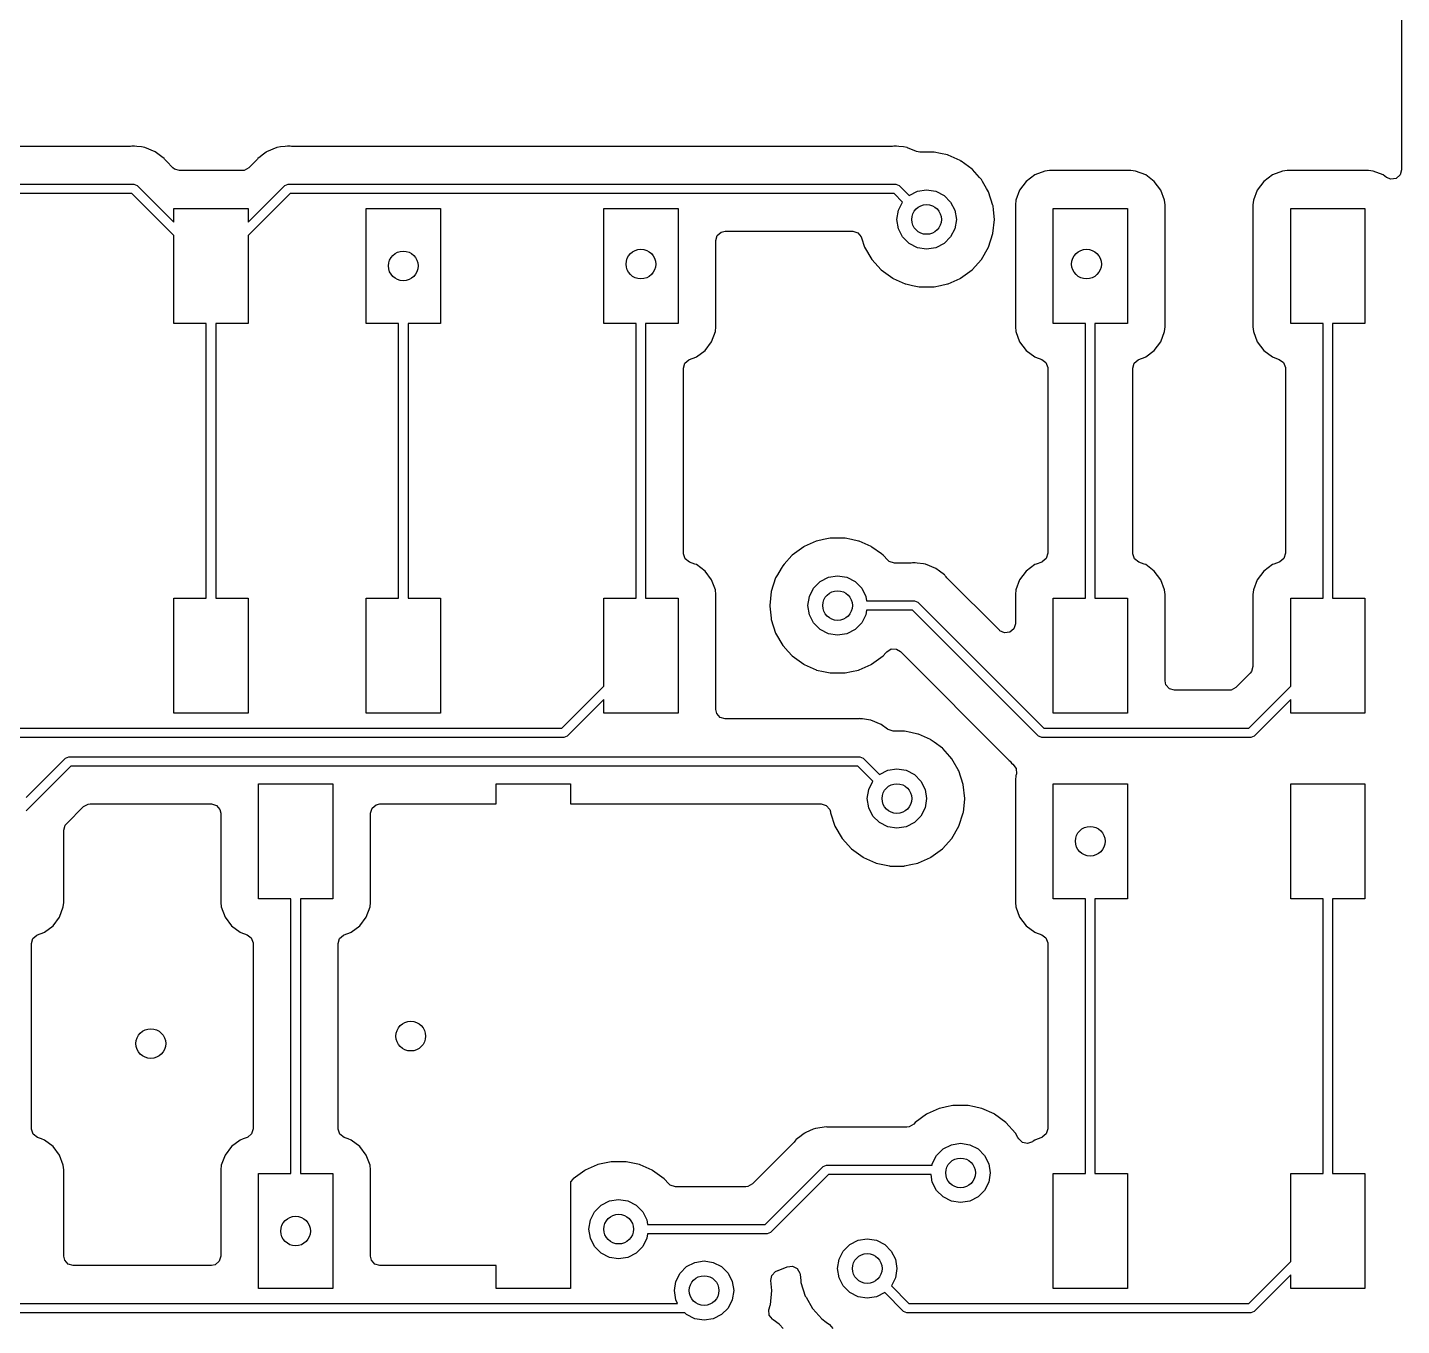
# Model space of a CAD drawing. Extents: x 1.41 to 5.4, y -5.53 to -2.36.
# Drawn here: x 4.659 to 5.387, y -4.677 to -3.989 of the extents above; entities that cross this region are included whole.
import ezdxf

# ---------------------------------------------------------------- set-up
doc = ezdxf.new("R2010")
doc.units = 0
doc.header["$MEASUREMENT"] = 0
doc.layers.add('BLACK', color=7, linetype='CONTINUOUS')

msp = doc.modelspace()

# ---------------------------------------------------------------- linework, layer by layer
at = {"layer": 'BLACK', "linetype": 'CONTINUOUS'}
for p, q in [((5.38748, -3.67806), (5.38748, -4.06423)), ((4.71363, -4.05177), (4.34385, -4.05177)), ((4.71428, -4.05173), (4.71363, -4.05177)), ((4.71511, -4.05162), (4.71428, -4.05173)), ((4.71543, -4.05158), (4.71511, -4.05162)), ((4.71511, -4.05162), (4.71511, -4.05162)), ((4.71575, -4.05162), (4.71543, -4.05158)), ((4.71576, -4.05162), (4.71575, -4.05162)), ((4.71691, -4.05177), (4.71576, -4.05162)), ((4.7194, -4.0521), (4.71691, -4.05177)), ((4.71691, -4.05177), (4.71691, -4.05177)), ((4.71691, -4.05177), (4.71691, -4.05177)), ((4.71691, -4.05177), (4.71691, -4.05177)), ((4.72131, -4.05235), (4.7194, -4.0521)), ((4.72679, -4.05462), (4.72131, -4.05235)), ((4.72131, -4.05235), (4.72131, -4.05235)), ((4.73031, -4.05732), (4.72679, -4.05462)), ((4.73149, -4.05823), (4.73031, -4.05732)), ((4.78229, -4.05732), (4.7811, -4.05823)), ((4.78342, -4.05645), (4.78229, -4.05732)), ((4.78555, -4.05482), (4.78342, -4.05645)), ((4.78581, -4.05462), (4.78555, -4.05482)), ((4.78555, -4.05482), (4.78555, -4.05482)), ((4.79129, -4.05235), (4.78581, -4.05462)), ((4.7932, -4.0521), (4.79129, -4.05235)), ((4.79129, -4.05235), (4.79129, -4.05235)), ((4.79569, -4.05177), (4.7932, -4.0521)), ((4.79684, -4.05162), (4.79569, -4.05177)), ((4.79569, -4.05177), (4.79569, -4.05177)), ((4.79569, -4.05177), (4.79569, -4.05177)), ((4.79569, -4.05177), (4.79569, -4.05177)), ((4.79717, -4.05158), (4.79684, -4.05162)), ((4.79684, -4.05162), (4.79684, -4.05162)), ((4.79749, -4.05162), (4.79717, -4.05158)), ((4.79832, -4.05173), (4.79749, -4.05162)), ((4.79749, -4.05162), (4.79749, -4.05162)), ((4.79897, -4.05177), (4.79832, -4.05173)), ((5.11765, -4.05177), (4.79897, -4.05177)), ((5.1183, -4.05173), (5.11765, -4.05177)), ((5.11913, -4.05162), (5.1183, -4.05173)), ((5.11945, -4.05158), (5.11913, -4.05162)), ((5.11913, -4.05162), (5.11913, -4.05162)), ((5.11977, -4.05162), (5.11945, -4.05158)), ((5.12093, -4.05177), (5.11977, -4.05162)), ((5.11977, -4.05162), (5.11977, -4.05162)), ((5.12342, -4.0521), (5.12093, -4.05177)), ((5.12093, -4.05177), (5.12093, -4.05177)), ((5.12093, -4.05177), (5.12093, -4.05177)), ((5.12093, -4.05177), (5.12093, -4.05177)), ((5.12533, -4.05235), (5.12342, -4.0521)), ((5.12564, -4.05248), (5.12533, -4.05235)), ((5.12533, -4.05235), (5.12533, -4.05235)), ((5.13029, -4.05441), (5.12564, -4.05248)), ((5.12564, -4.05248), (5.12564, -4.05248)), ((5.13219, -4.05478), (5.13029, -4.05441)), ((5.13947, -4.05478), (5.13219, -4.05478)), ((5.13973, -4.05484), (5.13947, -4.05478)), ((5.14315, -4.05557), (5.13973, -4.05484)), ((5.13973, -4.05484), (5.13973, -4.05484)), ((5.14683, -4.05635), (5.14315, -4.05557)), ((5.14706, -4.05645), (5.14683, -4.05635)), ((5.15346, -4.0593), (5.14706, -4.05645)), ((5.14706, -4.05645), (5.14706, -4.05645)), ((4.73169, -4.05849), (4.73149, -4.05823)), ((4.7322, -4.05915), (4.73169, -4.05849)), ((4.73169, -4.05849), (4.73169, -4.05849)), ((4.73263, -4.05964), (4.7322, -4.05915)), ((4.73616, -4.06317), (4.73263, -4.05964)), ((4.73699, -4.06384), (4.73616, -4.06317)), ((4.73967, -4.06463), (4.73699, -4.06384)), ((4.77293, -4.06463), (4.73967, -4.06463)), ((4.77398, -4.06451), (4.77293, -4.06463)), ((4.77644, -4.06317), (4.77398, -4.06451)), ((4.77997, -4.05964), (4.77644, -4.06317)), ((4.7804, -4.05915), (4.77997, -4.05964)), ((4.78091, -4.05849), (4.7804, -4.05915)), ((4.7811, -4.05823), (4.78091, -4.05849)), ((4.78091, -4.05849), (4.78091, -4.05849)), ((5.15369, -4.0594), (5.15346, -4.0593)), ((5.15346, -4.0593), (5.15346, -4.0593)), ((5.15391, -4.05956), (5.15369, -4.0594)), ((5.15402, -4.05964), (5.15391, -4.05956)), ((5.15391, -4.05956), (5.15391, -4.05956)), ((5.15978, -4.06382), (5.15402, -4.05964)), ((5.15995, -4.06402), (5.15978, -4.06382)), ((5.16375, -4.06824), (5.15995, -4.06402)), ((5.15995, -4.06402), (5.15995, -4.06402)), ((5.20086, -4.06463), (5.19841, -4.06489)), ((5.24402, -4.06463), (5.20086, -4.06463)), ((5.24647, -4.06489), (5.24402, -4.06463)), ((5.32685, -4.06463), (5.3244, -4.06489)), ((5.37001, -4.06463), (5.32685, -4.06463)), ((5.37245, -4.06489), (5.37001, -4.06463)), ((5.38748, -4.06423), (5.38669, -4.06691)), ((4.34205, -4.07179), (4.71543, -4.07179)), ((4.71543, -4.07179), (4.7172, -4.07252)), ((4.7954, -4.07252), (4.79717, -4.07179)), ((4.79717, -4.07179), (5.11945, -4.07179)), ((5.11945, -4.07179), (5.12122, -4.07252)), ((5.16481, -4.06941), (5.16375, -4.06824)), ((5.16535, -4.07034), (5.16481, -4.06941)), ((5.16752, -4.07411), (5.16535, -4.07034)), ((5.18845, -4.07034), (5.18502, -4.07493)), ((5.19304, -4.0669), (5.18845, -4.07034)), ((5.19841, -4.06489), (5.19304, -4.0669)), ((5.25184, -4.0669), (5.24647, -4.06489)), ((5.25643, -4.07034), (5.25184, -4.0669)), ((5.25987, -4.07493), (5.25643, -4.07034)), ((5.31444, -4.07034), (5.311, -4.07493)), ((5.31903, -4.0669), (5.31444, -4.07034)), ((5.3244, -4.06489), (5.31903, -4.0669)), ((5.37782, -4.0669), (5.37245, -4.06489)), ((5.37954, -4.0682), (5.37782, -4.0669)), ((5.38181, -4.06914), (5.37954, -4.0682)), ((5.38458, -4.06874), (5.38181, -4.06914)), ((5.38669, -4.06691), (5.38458, -4.06874)), ((4.7144, -4.07679), (4.34308, -4.07679)), ((4.73661, -4.09901), (4.7144, -4.07679)), ((4.7172, -4.07252), (4.73661, -4.09194)), ((4.77598, -4.09194), (4.7954, -4.07252)), ((4.7982, -4.07679), (4.77598, -4.09901)), ((4.7954, -4.07252), (4.7954, -4.07252)), ((5.11842, -4.07679), (4.7982, -4.07679)), ((5.12295, -4.08133), (5.11842, -4.07679)), ((5.12122, -4.07252), (5.12649, -4.07779)), ((5.12649, -4.07779), (5.13085, -4.07557)), ((5.13085, -4.07557), (5.13571, -4.0748)), ((5.13571, -4.0748), (5.14058, -4.07557)), ((5.14058, -4.07557), (5.14497, -4.07781)), ((5.14497, -4.07781), (5.14845, -4.08129)), ((5.16857, -4.07592), (5.16752, -4.07411)), ((5.17089, -4.08307), (5.16857, -4.07592)), ((5.18502, -4.07493), (5.183, -4.0803)), ((5.26188, -4.0803), (5.25987, -4.07493)), ((5.311, -4.07493), (5.30899, -4.0803)), ((4.73661, -4.09194), (4.73661, -4.08465)), ((4.73661, -4.08465), (4.77598, -4.08465)), ((4.77598, -4.08465), (4.77598, -4.09194)), ((4.83858, -4.14567), (4.83858, -4.08465)), ((4.83858, -4.08465), (4.87795, -4.08465)), ((4.87795, -4.08465), (4.87795, -4.14567)), ((4.96457, -4.14567), (4.96457, -4.08465)), ((4.96457, -4.08465), (5.00394, -4.08465)), ((5.00394, -4.08465), (5.00394, -4.14567)), ((5.11996, -4.09055), (5.12074, -4.08568)), ((5.12074, -4.08568), (5.12295, -4.08133)), ((5.14845, -4.08129), (5.15069, -4.08568)), ((5.15069, -4.08568), (5.15146, -4.09055)), ((5.17092, -4.08333), (5.17089, -4.08307)), ((5.17115, -4.08549), (5.17092, -4.08333)), ((5.17092, -4.08333), (5.17092, -4.08333)), ((5.17168, -4.09055), (5.17115, -4.08549)), ((5.183, -4.0803), (5.18274, -4.08275)), ((5.18274, -4.08275), (5.18274, -4.14756)), ((5.20276, -4.14567), (5.20276, -4.08465)), ((5.20276, -4.08465), (5.24213, -4.08465)), ((5.24213, -4.08465), (5.24213, -4.14567)), ((5.26215, -4.08275), (5.26188, -4.0803)), ((5.26215, -4.14756), (5.26215, -4.08275)), ((5.30899, -4.0803), (5.30872, -4.08275)), ((5.30872, -4.08275), (5.30872, -4.14756)), ((5.32874, -4.14567), (5.32874, -4.08465)), ((5.32874, -4.08465), (5.36811, -4.08465)), ((5.36811, -4.08465), (5.36811, -4.14567)), ((5.12074, -4.09542), (5.11996, -4.09055)), ((5.15146, -4.09055), (5.15069, -4.09542)), ((5.17089, -4.09803), (5.17168, -4.09055)), ((4.73661, -4.14567), (4.73661, -4.09901)), ((4.77598, -4.09901), (4.77598, -4.14567)), ((5.02396, -4.10177), (5.02474, -4.09909)), ((5.02474, -4.09909), (5.02686, -4.09726)), ((5.02686, -4.09726), (5.02892, -4.09681)), ((5.02892, -4.09681), (5.09653, -4.09681)), ((5.09653, -4.09681), (5.09922, -4.0976)), ((5.09922, -4.0976), (5.10105, -4.09971)), ((5.10105, -4.09971), (5.10125, -4.10024)), ((5.10125, -4.10024), (5.10286, -4.10518)), ((5.12297, -4.09981), (5.12074, -4.09542)), ((5.12646, -4.10329), (5.12297, -4.09981)), ((5.14845, -4.09981), (5.14497, -4.10329)), ((5.15069, -4.09542), (5.14845, -4.09981)), ((5.16857, -4.10518), (5.17089, -4.09803)), ((5.02396, -4.14756), (5.02396, -4.10177)), ((5.10286, -4.10518), (5.10662, -4.11169)), ((5.13085, -4.10553), (5.12646, -4.10329)), ((5.13571, -4.1063), (5.13085, -4.10553)), ((5.14058, -4.10553), (5.13571, -4.1063)), ((5.14497, -4.10329), (5.14058, -4.10553)), ((5.16481, -4.11169), (5.16857, -4.10518)), ((5.10662, -4.11169), (5.11165, -4.11728)), ((5.15978, -4.11728), (5.16481, -4.11169)), ((5.11165, -4.11728), (5.11773, -4.1217)), ((5.11773, -4.1217), (5.11797, -4.1218)), ((5.11797, -4.1218), (5.11797, -4.1218)), ((5.11797, -4.1218), (5.12436, -4.12465)), ((5.14706, -4.12465), (5.15346, -4.1218)), ((5.15346, -4.1218), (5.15369, -4.1217)), ((5.15346, -4.1218), (5.15346, -4.1218)), ((5.15369, -4.1217), (5.15978, -4.11728)), ((5.12436, -4.12465), (5.1246, -4.12476)), ((5.1246, -4.12476), (5.12828, -4.12554)), ((5.12828, -4.12554), (5.1317, -4.12626)), ((5.1317, -4.12626), (5.1317, -4.12626)), ((5.1317, -4.12626), (5.13195, -4.12632)), ((5.13195, -4.12632), (5.13947, -4.12632)), ((5.13947, -4.12632), (5.13973, -4.12626)), ((5.13973, -4.12626), (5.14315, -4.12554)), ((5.13973, -4.12626), (5.13973, -4.12626)), ((5.14315, -4.12554), (5.14683, -4.12476)), ((5.14683, -4.12476), (5.14706, -4.12465)), ((4.7538, -4.14567), (4.73661, -4.14567)), ((4.7538, -4.29134), (4.7538, -4.14567)), ((4.77598, -4.14567), (4.7588, -4.14567)), ((4.7588, -4.14567), (4.7588, -4.29134)), ((4.85577, -4.14567), (4.83858, -4.14567)), ((4.85577, -4.29134), (4.85577, -4.14567)), ((4.87795, -4.14567), (4.86077, -4.14567)), ((4.86077, -4.14567), (4.86077, -4.29134)), ((4.98175, -4.14567), (4.96457, -4.14567)), ((4.98175, -4.29134), (4.98175, -4.14567)), ((5.00394, -4.14567), (4.98675, -4.14567)), ((4.98675, -4.14567), (4.98675, -4.29134)), ((5.02168, -4.15538), (5.02369, -4.15001)), ((5.02369, -4.15001), (5.02396, -4.14756)), ((5.18274, -4.14756), (5.183, -4.15001)), ((5.183, -4.15001), (5.18502, -4.15538)), ((5.21994, -4.14567), (5.20276, -4.14567)), ((5.21994, -4.29134), (5.21994, -4.14567)), ((5.24213, -4.14567), (5.22494, -4.14567)), ((5.22494, -4.14567), (5.22494, -4.29134)), ((5.25987, -4.15538), (5.26188, -4.15001)), ((5.26188, -4.15001), (5.26215, -4.14756)), ((5.30872, -4.14756), (5.30899, -4.15001)), ((5.30899, -4.15001), (5.311, -4.15538)), ((5.34593, -4.14567), (5.32874, -4.14567)), ((5.34593, -4.29134), (5.34593, -4.14567)), ((5.36811, -4.14567), (5.35093, -4.14567)), ((5.35093, -4.14567), (5.35093, -4.29134)), ((5.01824, -4.15997), (5.02168, -4.15538)), ((5.18502, -4.15538), (5.18845, -4.15997)), ((5.25643, -4.15997), (5.25987, -4.15538)), ((5.311, -4.15538), (5.31444, -4.15997)), ((5.00677, -4.16943), (5.00756, -4.16674)), ((5.00756, -4.16674), (5.00967, -4.16491)), ((5.00967, -4.16491), (5.00999, -4.16478)), ((5.00999, -4.16478), (5.01332, -4.16353)), ((5.01332, -4.16353), (5.01365, -4.16341)), ((5.01365, -4.16341), (5.01824, -4.15997)), ((5.18845, -4.15997), (5.19304, -4.16341)), ((5.19304, -4.16341), (5.19337, -4.16353)), ((5.19337, -4.16353), (5.1967, -4.16478)), ((5.1967, -4.16478), (5.19894, -4.16646)), ((5.19894, -4.16646), (5.19991, -4.16908)), ((5.24496, -4.16943), (5.24575, -4.16674)), ((5.24575, -4.16674), (5.24786, -4.16491)), ((5.24786, -4.16491), (5.24818, -4.16478)), ((5.24818, -4.16478), (5.25151, -4.16353)), ((5.25151, -4.16353), (5.25184, -4.16341)), ((5.25184, -4.16341), (5.25643, -4.15997)), ((5.31444, -4.15997), (5.31903, -4.16341)), ((5.31903, -4.16341), (5.31936, -4.16353)), ((5.31936, -4.16353), (5.32269, -4.16478)), ((5.32269, -4.16478), (5.32492, -4.16646)), ((5.32492, -4.16646), (5.32589, -4.16908)), ((5.00677, -4.26758), (5.00677, -4.16943)), ((5.19991, -4.16908), (5.19992, -4.16943)), ((5.19992, -4.16943), (5.19992, -4.26758)), ((5.24496, -4.26758), (5.24496, -4.16943)), ((5.32589, -4.16908), (5.32591, -4.16943)), ((5.32591, -4.16943), (5.32591, -4.26758)), ((5.07717, -4.26118), (5.07078, -4.26402)), ((5.07741, -4.26107), (5.07717, -4.26118)), ((5.07717, -4.26118), (5.07717, -4.26118)), ((5.08109, -4.26029), (5.07741, -4.26107)), ((5.08451, -4.25956), (5.08109, -4.26029)), ((5.08477, -4.25951), (5.08451, -4.25956)), ((5.08451, -4.25956), (5.08451, -4.25956)), ((5.09228, -4.25951), (5.08477, -4.25951)), ((5.09254, -4.25956), (5.09228, -4.25951)), ((5.09596, -4.26029), (5.09254, -4.25956)), ((5.09254, -4.25956), (5.09254, -4.25956)), ((5.09964, -4.26107), (5.09596, -4.26029)), ((5.09988, -4.26118), (5.09964, -4.26107)), ((5.10627, -4.26402), (5.09988, -4.26118)), ((5.09988, -4.26118), (5.09988, -4.26118)), ((5.00678, -4.26793), (5.00677, -4.26758)), ((5.00776, -4.27055), (5.00678, -4.26793)), ((5.06429, -4.26874), (5.06019, -4.27329)), ((5.06446, -4.26855), (5.06429, -4.26874)), ((5.06429, -4.26874), (5.06429, -4.26874)), ((5.07054, -4.26413), (5.06446, -4.26855)), ((5.07078, -4.26402), (5.07054, -4.26413)), ((5.07078, -4.26402), (5.07078, -4.26402)), ((5.10651, -4.26413), (5.10627, -4.26402)), ((5.10627, -4.26402), (5.10627, -4.26402)), ((5.10672, -4.26428), (5.10651, -4.26413)), ((5.11173, -4.26793), (5.10672, -4.26428)), ((5.10672, -4.26428), (5.10672, -4.26428)), ((5.11259, -4.26855), (5.11173, -4.26793)), ((5.11276, -4.26874), (5.11259, -4.26855)), ((5.1149, -4.27111), (5.11276, -4.26874)), ((5.19992, -4.26758), (5.19913, -4.27026)), ((5.24497, -4.26793), (5.24496, -4.26758)), ((5.24595, -4.27055), (5.24497, -4.26793)), ((5.32591, -4.26758), (5.32512, -4.27026)), ((5.00999, -4.27223), (5.00776, -4.27055)), ((5.01284, -4.27329), (5.00999, -4.27223)), ((5.01365, -4.2736), (5.01284, -4.27329)), ((5.01824, -4.27704), (5.01365, -4.2736)), ((5.05858, -4.2756), (5.05661, -4.27902)), ((5.05943, -4.27414), (5.05858, -4.2756)), ((5.06019, -4.27329), (5.05943, -4.27414)), ((5.11591, -4.27197), (5.1149, -4.27111)), ((5.11859, -4.27276), (5.11591, -4.27197)), ((5.1275, -4.27276), (5.11859, -4.27276)), ((5.12815, -4.27271), (5.1275, -4.27276)), ((5.12898, -4.2726), (5.12815, -4.27271)), ((5.1293, -4.27256), (5.12898, -4.2726)), ((5.12898, -4.2726), (5.12898, -4.2726)), ((5.12962, -4.2726), (5.1293, -4.27256)), ((5.13078, -4.27276), (5.12962, -4.2726)), ((5.12962, -4.2726), (5.12962, -4.2726)), ((5.13397, -4.27318), (5.13078, -4.27276)), ((5.13078, -4.27276), (5.13078, -4.27276)), ((5.13078, -4.27276), (5.13078, -4.27276)), ((5.13078, -4.27276), (5.13078, -4.27276)), ((5.13518, -4.27334), (5.13397, -4.27318)), ((5.14066, -4.2756), (5.13518, -4.27334)), ((5.14252, -4.27704), (5.14066, -4.2756)), ((5.19304, -4.2736), (5.18845, -4.27704)), ((5.19386, -4.27329), (5.19304, -4.2736)), ((5.1967, -4.27223), (5.19386, -4.27329)), ((5.19702, -4.27209), (5.1967, -4.27223)), ((5.19913, -4.27026), (5.19702, -4.27209)), ((5.24818, -4.27223), (5.24595, -4.27055)), ((5.25103, -4.27329), (5.24818, -4.27223)), ((5.25184, -4.2736), (5.25103, -4.27329)), ((5.25643, -4.27704), (5.25184, -4.2736)), ((5.31903, -4.2736), (5.31444, -4.27704)), ((5.31984, -4.27329), (5.31903, -4.2736)), ((5.32269, -4.27223), (5.31984, -4.27329)), ((5.32301, -4.27209), (5.32269, -4.27223)), ((5.32512, -4.27026), (5.32301, -4.27209)), ((5.02168, -4.28163), (5.01824, -4.27704)), ((5.02369, -4.287), (5.02168, -4.28163)), ((5.05567, -4.28065), (5.05335, -4.2878)), ((5.05661, -4.27902), (5.05567, -4.28065)), ((5.07578, -4.28602), (5.07927, -4.28254)), ((5.07927, -4.28254), (5.08366, -4.2803)), ((5.08366, -4.2803), (5.08853, -4.27953)), ((5.08853, -4.27953), (5.09339, -4.2803)), ((5.09339, -4.2803), (5.09778, -4.28254)), ((5.09778, -4.28254), (5.10127, -4.28602)), ((5.1451, -4.27902), (5.14252, -4.27704)), ((5.14536, -4.27921), (5.1451, -4.27902)), ((5.1451, -4.27902), (5.1451, -4.27902)), ((5.14556, -4.27947), (5.14536, -4.27921)), ((5.14607, -4.28014), (5.14556, -4.27947)), ((5.14556, -4.27947), (5.14556, -4.27947)), ((5.1465, -4.28063), (5.14607, -4.28014)), ((5.17427, -4.3084), (5.1465, -4.28063)), ((5.18502, -4.28163), (5.183, -4.287)), ((5.18845, -4.27704), (5.18502, -4.28163)), ((5.25987, -4.28163), (5.25643, -4.27704)), ((5.26188, -4.287), (5.25987, -4.28163)), ((5.311, -4.28163), (5.30899, -4.287)), ((5.31444, -4.27704), (5.311, -4.28163)), ((5.02396, -4.28944), (5.02369, -4.287)), ((5.02396, -4.35047), (5.02396, -4.28944)), ((5.05335, -4.2878), (5.05256, -4.29528)), ((5.07278, -4.29528), (5.07355, -4.29041)), ((5.07355, -4.29041), (5.07578, -4.28602)), ((5.10127, -4.28602), (5.1035, -4.29041)), ((5.1035, -4.29041), (5.10388, -4.29278)), ((5.183, -4.287), (5.18274, -4.28944)), ((5.18274, -4.28944), (5.18274, -4.30489)), ((5.26215, -4.28944), (5.26188, -4.287)), ((5.26215, -4.33524), (5.26215, -4.28944)), ((5.30899, -4.287), (5.30872, -4.28944)), ((5.30872, -4.28944), (5.30872, -4.32765)), ((4.73661, -4.35236), (4.73661, -4.29134)), ((4.73661, -4.29134), (4.7538, -4.29134)), ((4.7588, -4.29134), (4.77598, -4.29134)), ((4.77598, -4.29134), (4.77598, -4.35236)), ((4.83858, -4.35236), (4.83858, -4.29134)), ((4.83858, -4.29134), (4.85577, -4.29134)), ((4.86077, -4.29134), (4.87795, -4.29134)), ((4.87795, -4.29134), (4.87795, -4.35236)), ((4.96457, -4.338), (4.96457, -4.29134)), ((4.96457, -4.29134), (4.98175, -4.29134)), ((4.98675, -4.29134), (5.00394, -4.29134)), ((5.00394, -4.29134), (5.00394, -4.35236)), ((5.05256, -4.29528), (5.05259, -4.29553)), ((5.05259, -4.29553), (5.05326, -4.30189)), ((5.07355, -4.30014), (5.07278, -4.29528)), ((5.10388, -4.29778), (5.1035, -4.30014)), ((5.10388, -4.29278), (5.1293, -4.29278)), ((5.12826, -4.29778), (5.10388, -4.29778)), ((5.19497, -4.36448), (5.12826, -4.29778)), ((5.1293, -4.29278), (5.13107, -4.29351)), ((5.13107, -4.29351), (5.19778, -4.36022)), ((5.20276, -4.35236), (5.20276, -4.29134)), ((5.20276, -4.29134), (5.21994, -4.29134)), ((5.22494, -4.29134), (5.24213, -4.29134)), ((5.24213, -4.29134), (5.24213, -4.35236)), ((5.32874, -4.338), (5.32874, -4.29134)), ((5.32874, -4.29134), (5.34593, -4.29134)), ((5.35093, -4.29134), (5.36811, -4.29134)), ((5.36811, -4.29134), (5.36811, -4.35236)), ((5.05326, -4.30189), (5.05335, -4.30275)), ((5.05335, -4.30275), (5.05567, -4.3099)), ((5.07578, -4.30453), (5.07355, -4.30014)), ((5.07927, -4.30802), (5.07578, -4.30453)), ((5.10127, -4.30453), (5.09778, -4.30802)), ((5.1035, -4.30014), (5.10127, -4.30453)), ((5.18274, -4.30489), (5.18195, -4.30757)), ((5.05567, -4.3099), (5.05943, -4.31642)), ((5.08366, -4.31025), (5.07927, -4.30802)), ((5.08853, -4.31102), (5.08366, -4.31025)), ((5.09339, -4.31025), (5.08853, -4.31102)), ((5.09778, -4.30802), (5.09339, -4.31025)), ((5.17453, -4.30864), (5.17427, -4.3084)), ((5.17707, -4.3098), (5.17453, -4.30864)), ((5.17984, -4.3094), (5.17707, -4.3098)), ((5.18195, -4.30757), (5.17984, -4.3094)), ((5.05943, -4.31642), (5.0596, -4.31661)), ((5.0596, -4.31661), (5.0596, -4.31661)), ((5.0596, -4.31661), (5.0623, -4.3196)), ((5.0623, -4.3196), (5.06446, -4.322)), ((5.11409, -4.32034), (5.11458, -4.31979)), ((5.11458, -4.31979), (5.11696, -4.31832)), ((5.11696, -4.31832), (5.11976, -4.31838)), ((5.11976, -4.31838), (5.12178, -4.3196)), ((5.12178, -4.3196), (5.17954, -4.37737)), ((5.06446, -4.322), (5.07054, -4.32642)), ((5.07054, -4.32642), (5.07078, -4.32653)), ((5.07078, -4.32653), (5.07078, -4.32653)), ((5.07078, -4.32653), (5.07717, -4.32937)), ((5.09988, -4.32937), (5.10627, -4.32653)), ((5.10627, -4.32653), (5.10651, -4.32642)), ((5.10627, -4.32653), (5.10627, -4.32653)), ((5.10651, -4.32642), (5.11259, -4.322)), ((5.11259, -4.322), (5.11409, -4.32034)), ((5.07717, -4.32937), (5.07741, -4.32948)), ((5.07741, -4.32948), (5.08109, -4.33026)), ((5.08109, -4.33026), (5.08451, -4.33099)), ((5.08451, -4.33099), (5.08451, -4.33099)), ((5.08451, -4.33099), (5.08477, -4.33104)), ((5.08477, -4.33104), (5.09228, -4.33104)), ((5.09228, -4.33104), (5.09254, -4.33099)), ((5.09254, -4.33099), (5.09596, -4.33026)), ((5.09254, -4.33099), (5.09254, -4.33099)), ((5.09596, -4.33026), (5.09964, -4.32948)), ((5.09964, -4.32948), (5.09988, -4.32937)), ((5.30727, -4.33116), (5.29968, -4.33874)), ((5.30793, -4.33033), (5.30727, -4.33116)), ((5.30872, -4.32765), (5.30793, -4.33033)), ((4.94235, -4.36022), (4.96457, -4.338)), ((5.26259, -4.3373), (5.26215, -4.33524)), ((5.26442, -4.33941), (5.26259, -4.3373)), ((5.26711, -4.3402), (5.26442, -4.33941)), ((5.29618, -4.3402), (5.26711, -4.3402)), ((5.29723, -4.34008), (5.29618, -4.3402)), ((5.29968, -4.33874), (5.29723, -4.34008)), ((5.30652, -4.36022), (5.32874, -4.338)), ((4.96457, -4.34507), (4.94515, -4.36448)), ((4.96457, -4.35236), (4.96457, -4.34507)), ((5.32874, -4.34507), (5.30933, -4.36448)), ((5.32874, -4.35236), (5.32874, -4.34507)), ((4.77598, -4.35236), (4.73661, -4.35236)), ((4.87795, -4.35236), (4.83858, -4.35236)), ((5.00394, -4.35236), (4.96457, -4.35236)), ((5.0244, -4.35253), (5.02396, -4.35047)), ((5.02624, -4.35465), (5.0244, -4.35253)), ((5.02892, -4.35543), (5.02624, -4.35465)), ((5.0985, -4.35543), (5.02892, -4.35543)), ((5.09915, -4.35539), (5.0985, -4.35543)), ((5.09998, -4.35528), (5.09915, -4.35539)), ((5.1003, -4.35524), (5.09998, -4.35528)), ((5.09998, -4.35528), (5.09998, -4.35528)), ((5.10062, -4.35528), (5.1003, -4.35524)), ((5.10177, -4.35543), (5.10062, -4.35528)), ((5.10062, -4.35528), (5.10062, -4.35528)), ((5.10178, -4.35543), (5.10177, -4.35543)), ((5.10177, -4.35543), (5.10177, -4.35543)), ((5.10177, -4.35543), (5.10177, -4.35543)), ((5.10497, -4.35585), (5.10178, -4.35543)), ((5.10618, -4.35601), (5.10497, -4.35585)), ((5.11166, -4.35828), (5.10618, -4.35601)), ((5.24213, -4.35236), (5.20276, -4.35236)), ((5.36811, -4.35236), (5.32874, -4.35236)), ((4.57064, -4.36022), (4.94235, -4.36022)), ((5.115, -4.36085), (5.11166, -4.35828)), ((5.11533, -4.36108), (5.115, -4.36085)), ((5.11802, -4.36187), (5.11533, -4.36108)), ((5.12374, -4.36187), (5.11802, -4.36187)), ((5.124, -4.36192), (5.12374, -4.36187)), ((5.12742, -4.36265), (5.124, -4.36192)), ((5.124, -4.36192), (5.124, -4.36192)), ((5.1311, -4.36343), (5.12742, -4.36265)), ((5.13133, -4.36354), (5.1311, -4.36343)), ((5.19778, -4.36022), (5.30652, -4.36022)), ((4.94339, -4.36522), (4.56961, -4.36522)), ((4.94515, -4.36448), (4.94339, -4.36522)), ((5.13773, -4.36639), (5.13133, -4.36354)), ((5.13133, -4.36354), (5.13133, -4.36354)), ((5.13797, -4.36649), (5.13773, -4.36639)), ((5.13773, -4.36639), (5.13773, -4.36639)), ((5.13818, -4.36664), (5.13797, -4.36649)), ((5.13969, -4.36774), (5.13818, -4.36664)), ((5.13818, -4.36664), (5.13818, -4.36664)), ((5.14405, -4.37091), (5.13969, -4.36774)), ((5.19549, -4.3647), (5.19497, -4.36448)), ((5.19674, -4.36522), (5.19549, -4.3647)), ((5.30756, -4.36522), (5.19674, -4.36522)), ((5.30933, -4.36448), (5.30756, -4.36522)), ((4.65827, -4.39705), (4.67914, -4.37618)), ((4.67914, -4.37618), (4.68091, -4.37545)), ((4.68091, -4.37545), (5.1003, -4.37545)), ((5.1003, -4.37545), (5.10207, -4.37618)), ((5.10207, -4.37618), (5.11076, -4.38488)), ((5.14422, -4.3711), (5.14405, -4.37091)), ((5.14806, -4.37537), (5.14422, -4.3711)), ((5.14422, -4.3711), (5.14422, -4.3711)), ((5.14908, -4.3765), (5.14806, -4.37537)), ((5.14986, -4.37786), (5.14908, -4.3765)), ((5.15248, -4.38239), (5.14986, -4.37786)), ((5.17954, -4.37737), (5.17997, -4.37785)), ((5.17997, -4.37785), (5.18068, -4.37878)), ((4.68194, -4.38045), (4.65827, -4.40413)), ((5.09926, -4.38045), (4.68194, -4.38045)), ((5.10723, -4.38842), (5.09926, -4.38045)), ((5.11076, -4.38488), (5.11512, -4.38266)), ((5.11512, -4.38266), (5.11998, -4.38189)), ((5.11998, -4.38189), (5.12485, -4.38266)), ((5.12485, -4.38266), (5.12924, -4.3849)), ((5.12924, -4.3849), (5.13272, -4.38838)), ((5.15284, -4.38301), (5.15248, -4.38239)), ((5.15516, -4.39016), (5.15284, -4.38301)), ((5.18068, -4.37878), (5.1815, -4.37941)), ((5.1815, -4.37941), (5.18315, -4.38167)), ((5.18313, -4.38509), (5.183, -4.38542)), ((5.18332, -4.38446), (5.18313, -4.38509)), ((5.18315, -4.38167), (5.18332, -4.38446)), ((4.7815, -4.45079), (4.7815, -4.38976)), ((4.7815, -4.38976), (4.82087, -4.38976)), ((4.82087, -4.38976), (4.82087, -4.45079)), ((4.90748, -4.40047), (4.90748, -4.38976)), ((4.90748, -4.38976), (4.94685, -4.38976)), ((4.94685, -4.38976), (4.94685, -4.40047)), ((5.10501, -4.39277), (5.10723, -4.38842)), ((5.13272, -4.38838), (5.13496, -4.39277)), ((5.15595, -4.39764), (5.15516, -4.39016)), ((5.18277, -4.38752), (5.18274, -4.38787)), ((5.18274, -4.38787), (5.18274, -4.45268)), ((5.18297, -4.38573), (5.18277, -4.38752)), ((5.183, -4.38542), (5.18297, -4.38573)), ((5.18297, -4.38573), (5.18297, -4.38573)), ((5.20276, -4.45079), (5.20276, -4.38976)), ((5.20276, -4.38976), (5.24213, -4.38976)), ((5.24213, -4.38976), (5.24213, -4.45079)), ((5.32874, -4.45079), (5.32874, -4.38976)), ((5.32874, -4.38976), (5.36811, -4.38976)), ((5.36811, -4.38976), (5.36811, -4.45079)), ((5.10424, -4.39764), (5.10501, -4.39277)), ((5.10501, -4.4025), (5.10424, -4.39764)), ((5.13496, -4.39277), (5.13573, -4.39764)), ((5.13573, -4.39764), (5.13496, -4.4025)), ((5.1552, -4.40477), (5.15592, -4.3979)), ((5.15592, -4.3979), (5.15595, -4.39764)), ((4.67974, -4.41097), (4.68878, -4.40193)), ((4.68878, -4.40193), (4.69123, -4.40059)), ((4.69123, -4.40059), (4.69229, -4.40047)), ((4.69229, -4.40047), (4.75652, -4.40047)), ((4.75652, -4.40047), (4.7592, -4.40126)), ((4.7592, -4.40126), (4.76103, -4.40337)), ((4.76103, -4.40337), (4.76148, -4.40543)), ((4.76148, -4.40543), (4.76148, -4.45268)), ((4.84089, -4.40543), (4.84167, -4.40275)), ((4.84089, -4.45268), (4.84089, -4.40543)), ((4.84167, -4.40275), (4.84379, -4.40092)), ((4.84379, -4.40092), (4.84585, -4.40047)), ((4.84585, -4.40047), (4.90748, -4.40047)), ((4.94685, -4.40047), (5.07985, -4.40047)), ((5.07985, -4.40047), (5.08253, -4.40126)), ((5.08253, -4.40126), (5.08436, -4.40337)), ((5.08436, -4.40337), (5.0847, -4.40461)), ((5.0847, -4.40461), (5.08472, -4.4046)), ((5.08472, -4.4046), (5.08478, -4.40486)), ((5.08478, -4.40486), (5.08481, -4.40512)), ((5.08481, -4.40512), (5.08713, -4.41227)), ((5.10724, -4.40689), (5.10501, -4.4025)), ((5.11073, -4.41038), (5.10724, -4.40689)), ((5.13272, -4.40689), (5.12924, -4.41038)), ((5.13496, -4.4025), (5.13272, -4.40689)), ((5.15284, -4.41227), (5.15516, -4.40512)), ((5.15516, -4.40512), (5.1552, -4.40477)), ((4.67829, -4.41447), (4.67907, -4.41179)), ((4.67829, -4.45268), (4.67829, -4.41447)), ((4.67907, -4.41179), (4.67974, -4.41097)), ((5.08713, -4.41227), (5.09089, -4.41878)), ((5.11512, -4.41262), (5.11073, -4.41038)), ((5.11998, -4.41339), (5.11512, -4.41262)), ((5.12485, -4.41262), (5.11998, -4.41339)), ((5.12924, -4.41038), (5.12485, -4.41262)), ((5.14908, -4.41878), (5.15284, -4.41227)), ((5.09089, -4.41878), (5.09106, -4.41897)), ((5.09106, -4.41897), (5.09106, -4.41897)), ((5.09106, -4.41897), (5.09574, -4.42417)), ((5.14422, -4.42417), (5.14891, -4.41897)), ((5.14891, -4.41897), (5.14908, -4.41878)), ((5.14891, -4.41897), (5.14891, -4.41897)), ((5.09574, -4.42417), (5.09592, -4.42436)), ((5.09592, -4.42436), (5.102, -4.42878)), ((5.102, -4.42878), (5.10224, -4.42889)), ((5.10224, -4.42889), (5.10224, -4.42889)), ((5.10224, -4.42889), (5.10863, -4.43174)), ((5.13133, -4.43174), (5.13773, -4.42889)), ((5.13773, -4.42889), (5.13797, -4.42878)), ((5.13773, -4.42889), (5.13773, -4.42889)), ((5.13797, -4.42878), (5.14405, -4.42436)), ((5.14405, -4.42436), (5.14422, -4.42417)), ((5.10863, -4.43174), (5.10887, -4.43184)), ((5.10887, -4.43184), (5.11255, -4.43262)), ((5.11255, -4.43262), (5.11597, -4.43335)), ((5.11597, -4.43335), (5.11597, -4.43335)), ((5.11597, -4.43335), (5.11622, -4.43341)), ((5.11622, -4.43341), (5.12374, -4.43341)), ((5.12374, -4.43341), (5.124, -4.43335)), ((5.124, -4.43335), (5.12742, -4.43262)), ((5.124, -4.43335), (5.124, -4.43335)), ((5.12742, -4.43262), (5.1311, -4.43184)), ((5.1311, -4.43184), (5.13133, -4.43174)), ((4.79868, -4.45079), (4.7815, -4.45079)), ((4.79868, -4.59646), (4.79868, -4.45079)), ((4.82087, -4.45079), (4.80368, -4.45079)), ((4.80368, -4.45079), (4.80368, -4.59646)), ((5.21994, -4.45079), (5.20276, -4.45079)), ((5.21994, -4.59646), (5.21994, -4.45079)), ((5.24213, -4.45079), (5.22494, -4.45079)), ((5.22494, -4.45079), (5.22494, -4.59646)), ((5.34593, -4.45079), (5.32874, -4.45079)), ((5.34593, -4.59646), (5.34593, -4.45079)), ((5.36811, -4.45079), (5.35093, -4.45079)), ((5.35093, -4.45079), (5.35093, -4.59646)), ((4.67601, -4.4605), (4.67802, -4.45513)), ((4.67802, -4.45513), (4.67829, -4.45268)), ((4.76148, -4.45268), (4.76174, -4.45513)), ((4.76174, -4.45513), (4.76376, -4.4605)), ((4.83861, -4.4605), (4.84062, -4.45513)), ((4.84062, -4.45513), (4.84089, -4.45268)), ((5.18274, -4.45268), (5.183, -4.45513)), ((5.183, -4.45513), (5.18502, -4.4605)), ((4.66798, -4.46853), (4.67257, -4.46509)), ((4.67257, -4.46509), (4.67601, -4.4605)), ((4.76376, -4.4605), (4.76719, -4.46509)), ((4.76719, -4.46509), (4.77178, -4.46853)), ((4.83058, -4.46853), (4.83517, -4.46509)), ((4.83517, -4.46509), (4.83861, -4.4605)), ((5.18502, -4.4605), (5.18845, -4.46509)), ((5.18845, -4.46509), (5.19304, -4.46853)), ((4.6611, -4.47454), (4.66189, -4.47186)), ((4.66189, -4.47186), (4.664, -4.47003)), ((4.664, -4.47003), (4.66432, -4.4699)), ((4.66432, -4.4699), (4.66765, -4.46865)), ((4.66765, -4.46865), (4.66798, -4.46853)), ((4.77178, -4.46853), (4.77211, -4.46865)), ((4.77211, -4.46865), (4.77544, -4.4699)), ((4.77544, -4.4699), (4.77768, -4.47158)), ((4.77768, -4.47158), (4.77865, -4.4742)), ((4.8237, -4.47454), (4.82449, -4.47186)), ((4.82449, -4.47186), (4.8266, -4.47003)), ((4.8266, -4.47003), (4.82692, -4.4699)), ((4.82692, -4.4699), (4.83025, -4.46865)), ((4.83025, -4.46865), (4.83058, -4.46853)), ((5.19304, -4.46853), (5.19337, -4.46865)), ((5.19337, -4.46865), (5.1967, -4.4699)), ((5.1967, -4.4699), (5.19894, -4.47158)), ((5.19894, -4.47158), (5.19991, -4.4742)), ((4.6611, -4.5727), (4.6611, -4.47454)), ((4.77865, -4.4742), (4.77866, -4.47454)), ((4.77866, -4.47454), (4.77866, -4.5727)), ((4.8237, -4.5727), (4.8237, -4.47454)), ((5.19991, -4.4742), (5.19992, -4.47454)), ((5.19992, -4.47454), (5.19992, -4.5727)), ((5.13572, -4.56501), (5.12964, -4.56943)), ((5.13596, -4.56491), (5.13572, -4.56501)), ((5.14236, -4.56206), (5.13596, -4.56491)), ((5.13596, -4.56491), (5.13596, -4.56491)), ((5.14259, -4.56196), (5.14236, -4.56206)), ((5.14236, -4.56206), (5.14236, -4.56206)), ((5.14627, -4.56117), (5.14259, -4.56196)), ((5.14969, -4.56045), (5.14627, -4.56117)), ((5.14995, -4.56039), (5.14969, -4.56045)), ((5.14969, -4.56045), (5.14969, -4.56045)), ((5.15747, -4.56039), (5.14995, -4.56039)), ((5.15772, -4.56045), (5.15747, -4.56039)), ((5.16114, -4.56117), (5.15772, -4.56045)), ((5.15772, -4.56045), (5.15772, -4.56045)), ((5.16482, -4.56196), (5.16114, -4.56117)), ((5.16506, -4.56206), (5.16482, -4.56196)), ((5.17145, -4.56491), (5.16506, -4.56206)), ((5.16506, -4.56206), (5.16506, -4.56206)), ((5.17169, -4.56501), (5.17145, -4.56491)), ((5.17145, -4.56491), (5.17145, -4.56491)), ((5.17777, -4.56943), (5.17169, -4.56501)), ((4.66111, -4.57304), (4.6611, -4.5727)), ((4.66209, -4.57567), (4.66111, -4.57304)), ((4.77866, -4.5727), (4.77787, -4.57538)), ((4.82371, -4.57304), (4.8237, -4.5727)), ((4.82469, -4.57567), (4.82371, -4.57304)), ((5.07162, -4.57469), (5.07132, -4.57482)), ((5.0756, -4.57304), (5.07162, -4.57469)), ((5.07162, -4.57469), (5.07162, -4.57469)), ((5.0768, -4.57255), (5.0756, -4.57304)), ((5.08268, -4.57177), (5.0768, -4.57255)), ((5.083, -4.57182), (5.08268, -4.57177)), ((5.08383, -4.57193), (5.083, -4.57182)), ((5.08448, -4.57197), (5.08383, -4.57193)), ((5.12515, -4.57197), (5.08448, -4.57197)), ((5.12646, -4.57179), (5.12515, -4.57197)), ((5.12884, -4.57033), (5.12646, -4.57179)), ((5.12964, -4.56943), (5.12884, -4.57033)), ((5.1828, -4.57502), (5.17777, -4.56943)), ((5.19992, -4.5727), (5.19913, -4.57538)), ((4.66432, -4.57734), (4.66209, -4.57567)), ((4.66637, -4.57811), (4.66432, -4.57734)), ((4.66798, -4.57872), (4.66637, -4.57811)), ((4.67257, -4.58216), (4.66798, -4.57872)), ((4.77178, -4.57872), (4.76719, -4.58216)), ((4.77339, -4.57811), (4.77178, -4.57872)), ((4.77544, -4.57734), (4.77339, -4.57811)), ((4.77576, -4.57721), (4.77544, -4.57734)), ((4.77787, -4.57538), (4.77576, -4.57721)), ((4.82692, -4.57734), (4.82469, -4.57567)), ((4.82897, -4.57811), (4.82692, -4.57734)), ((4.83058, -4.57872), (4.82897, -4.57811)), ((4.83517, -4.58216), (4.83058, -4.57872)), ((5.06548, -4.57984), (5.04331, -4.60201)), ((5.06591, -4.57935), (5.06548, -4.57984)), ((5.06642, -4.57868), (5.06591, -4.57935)), ((5.06662, -4.57843), (5.06642, -4.57868)), ((5.06642, -4.57868), (5.06642, -4.57868)), ((5.06921, -4.57644), (5.06662, -4.57843)), ((5.07021, -4.57567), (5.06921, -4.57644)), ((5.07106, -4.57502), (5.07021, -4.57567)), ((5.07132, -4.57482), (5.07106, -4.57502)), ((5.14445, -4.58342), (5.14884, -4.58118)), ((5.14884, -4.58118), (5.15371, -4.58041)), ((5.15371, -4.58041), (5.15857, -4.58118)), ((5.15857, -4.58118), (5.16296, -4.58342)), ((5.18414, -4.57734), (5.1828, -4.57502)), ((5.18459, -4.57811), (5.18414, -4.57734)), ((5.18651, -4.57999), (5.18459, -4.57811)), ((5.18924, -4.58058), (5.18651, -4.57999)), ((5.19186, -4.5796), (5.18924, -4.58058)), ((5.1922, -4.57935), (5.19186, -4.5796)), ((5.19304, -4.57872), (5.1922, -4.57935)), ((5.19434, -4.57823), (5.19304, -4.57872)), ((5.1967, -4.57734), (5.19434, -4.57823)), ((5.19702, -4.57721), (5.1967, -4.57734)), ((5.19913, -4.57538), (5.19702, -4.57721)), ((4.67601, -4.58674), (4.67257, -4.58216)), ((4.67802, -4.59211), (4.67601, -4.58674)), ((4.76376, -4.58674), (4.76174, -4.59211)), ((4.76719, -4.58216), (4.76376, -4.58674)), ((4.83861, -4.58674), (4.83517, -4.58216)), ((4.84062, -4.59211), (4.83861, -4.58674)), ((5.13873, -4.59129), (5.14097, -4.5869)), ((5.14097, -4.5869), (5.14445, -4.58342)), ((5.16296, -4.58342), (5.16645, -4.5869)), ((5.16645, -4.5869), (5.16868, -4.59129)), ((4.67829, -4.59456), (4.67802, -4.59211)), ((4.67829, -4.64035), (4.67829, -4.59456)), ((4.76174, -4.59211), (4.76148, -4.59456)), ((4.76148, -4.59456), (4.76148, -4.64035)), ((4.7815, -4.65748), (4.7815, -4.59646)), ((4.7815, -4.59646), (4.79868, -4.59646)), ((4.80368, -4.59646), (4.82087, -4.59646)), ((4.82087, -4.59646), (4.82087, -4.65748)), ((4.84089, -4.59456), (4.84062, -4.59211)), ((4.84089, -4.64035), (4.84089, -4.59456)), ((4.95446, -4.59484), (4.94838, -4.59926)), ((4.9547, -4.59473), (4.95446, -4.59484)), ((4.96109, -4.59189), (4.9547, -4.59473)), ((4.9547, -4.59473), (4.9547, -4.59473)), ((4.96133, -4.59178), (4.96109, -4.59189)), ((4.96109, -4.59189), (4.96109, -4.59189)), ((4.965, -4.591), (4.96133, -4.59178)), ((4.96843, -4.59027), (4.965, -4.591)), ((4.96868, -4.59022), (4.96843, -4.59027)), ((4.96843, -4.59027), (4.96843, -4.59027)), ((4.9762, -4.59022), (4.96868, -4.59022)), ((4.97645, -4.59027), (4.9762, -4.59022)), ((4.97988, -4.591), (4.97645, -4.59027)), ((4.97645, -4.59027), (4.97645, -4.59027)), ((4.98355, -4.59178), (4.97988, -4.591)), ((4.98379, -4.59189), (4.98355, -4.59178)), ((4.99019, -4.59473), (4.98379, -4.59189)), ((4.98379, -4.59189), (4.98379, -4.59189)), ((4.99042, -4.59484), (4.99019, -4.59473)), ((4.99019, -4.59473), (4.99019, -4.59473)), ((4.99651, -4.59926), (4.99042, -4.59484)), ((5.05015, -4.62348), (5.08091, -4.59272)), ((5.08091, -4.59272), (5.08268, -4.59199)), ((5.08268, -4.59199), (5.13862, -4.59199)), ((5.13862, -4.59199), (5.13873, -4.59129)), ((5.16868, -4.59129), (5.16945, -4.59616)), ((5.16945, -4.59616), (5.16868, -4.60103)), ((5.20276, -4.65748), (5.20276, -4.59646)), ((5.20276, -4.59646), (5.21994, -4.59646)), ((5.22494, -4.59646), (5.24213, -4.59646)), ((5.24213, -4.59646), (5.24213, -4.65748)), ((5.32874, -4.64312), (5.32874, -4.59646)), ((5.32874, -4.59646), (5.34593, -4.59646)), ((5.35093, -4.59646), (5.36811, -4.59646)), ((5.36811, -4.59646), (5.36811, -4.65748)), ((4.9482, -4.59945), (4.94685, -4.60095)), ((4.94685, -4.60095), (4.94685, -4.65748)), ((4.94838, -4.59926), (4.9482, -4.59945)), ((4.9482, -4.59945), (4.9482, -4.59945)), ((4.99668, -4.59945), (4.99651, -4.59926)), ((4.99882, -4.60182), (4.99668, -4.59945)), ((4.99982, -4.60268), (4.99882, -4.60182)), ((5.0025, -4.60346), (4.99982, -4.60268)), ((5.0398, -4.60346), (5.0025, -4.60346)), ((5.04085, -4.60335), (5.0398, -4.60346)), ((5.04331, -4.60201), (5.04085, -4.60335)), ((5.08371, -4.59699), (5.05295, -4.62775)), ((5.13809, -4.59699), (5.08371, -4.59699)), ((5.13873, -4.60103), (5.13809, -4.59699)), ((5.14097, -4.60542), (5.13873, -4.60103)), ((5.16868, -4.60103), (5.16645, -4.60542)), ((4.96318, -4.61324), (4.96757, -4.61101)), ((4.96757, -4.61101), (4.97244, -4.61024)), ((4.97244, -4.61024), (4.97731, -4.61101)), ((4.97731, -4.61101), (4.9817, -4.61324)), ((5.14445, -4.6089), (5.14097, -4.60542)), ((5.14884, -4.61114), (5.14445, -4.6089)), ((5.15371, -4.61191), (5.14884, -4.61114)), ((5.15857, -4.61114), (5.15371, -4.61191)), ((5.16296, -4.6089), (5.15857, -4.61114)), ((5.16645, -4.60542), (5.16296, -4.6089)), ((4.95746, -4.62112), (4.9597, -4.61673)), ((4.9597, -4.61673), (4.96318, -4.61324)), ((4.9817, -4.61324), (4.98518, -4.61673)), ((4.98518, -4.61673), (4.98742, -4.62112)), ((4.95669, -4.62598), (4.95746, -4.62112)), ((4.98742, -4.62112), (4.98779, -4.62348)), ((4.98779, -4.62348), (5.05015, -4.62348)), ((4.95746, -4.63085), (4.95669, -4.62598)), ((4.9597, -4.63524), (4.95746, -4.63085)), ((4.98742, -4.63085), (4.98518, -4.63524)), ((4.98779, -4.62848), (4.98742, -4.63085)), ((5.05118, -4.62848), (4.98779, -4.62848)), ((5.05295, -4.62775), (5.05118, -4.62848)), ((5.095, -4.63411), (5.09939, -4.63187)), ((5.09939, -4.63187), (5.10425, -4.6311)), ((5.10425, -4.6311), (5.10912, -4.63187)), ((5.10912, -4.63187), (5.11351, -4.63411)), ((4.96318, -4.63872), (4.9597, -4.63524)), ((4.96757, -4.64096), (4.96318, -4.63872)), ((4.9817, -4.63872), (4.97731, -4.64096)), ((4.98518, -4.63524), (4.9817, -4.63872)), ((5.08928, -4.64198), (5.09151, -4.63759)), ((5.09151, -4.63759), (5.095, -4.63411)), ((5.11351, -4.63411), (5.11699, -4.63759)), ((5.11699, -4.63759), (5.11923, -4.64198)), ((4.67874, -4.64242), (4.67829, -4.64035)), ((4.68057, -4.64453), (4.67874, -4.64242)), ((4.68325, -4.64532), (4.68057, -4.64453)), ((4.75652, -4.64532), (4.68325, -4.64532)), ((4.75858, -4.64487), (4.75652, -4.64532)), ((4.76069, -4.64304), (4.75858, -4.64487)), ((4.76148, -4.64035), (4.76069, -4.64304)), ((4.84133, -4.64242), (4.84089, -4.64035)), ((4.84316, -4.64453), (4.84133, -4.64242)), ((4.84585, -4.64532), (4.84316, -4.64453)), ((4.90748, -4.64532), (4.84585, -4.64532)), ((4.90748, -4.65748), (4.90748, -4.64532)), ((4.97244, -4.64173), (4.96757, -4.64096)), ((4.97731, -4.64096), (4.97244, -4.64173)), ((5.00498, -4.64932), (5.00846, -4.64583)), ((5.00846, -4.64583), (5.01285, -4.6436)), ((5.01285, -4.6436), (5.01772, -4.64283)), ((5.01772, -4.64283), (5.02258, -4.6436)), ((5.02258, -4.6436), (5.02697, -4.64583)), ((5.02697, -4.64583), (5.03046, -4.64932)), ((5.05706, -4.64792), (5.06179, -4.64596)), ((5.06179, -4.64596), (5.06457, -4.64567)), ((5.06457, -4.64567), (5.06707, -4.64692)), ((5.06707, -4.64692), (5.0685, -4.64932)), ((5.08851, -4.64685), (5.08928, -4.64198)), ((5.08928, -4.65171), (5.08851, -4.64685)), ((5.11923, -4.64198), (5.12, -4.64685)), ((5.12, -4.64685), (5.11923, -4.65171)), ((5.30652, -4.66534), (5.32874, -4.64312)), ((5.00197, -4.65858), (5.00274, -4.65371)), ((5.00274, -4.65371), (5.00498, -4.64932)), ((5.03046, -4.64932), (5.03269, -4.65371)), ((5.03269, -4.65371), (5.03347, -4.65858)), ((5.05312, -4.65327), (5.05363, -4.65052)), ((5.05368, -4.65858), (5.05312, -4.65327)), ((5.05363, -4.65052), (5.05554, -4.64848)), ((5.05554, -4.64848), (5.05676, -4.64796)), ((5.05676, -4.64796), (5.05706, -4.64792)), ((5.0685, -4.64932), (5.06862, -4.65003)), ((5.06862, -4.65003), (5.06896, -4.65327)), ((5.06896, -4.65327), (5.06908, -4.65432)), ((5.06908, -4.65432), (5.0714, -4.66147)), ((5.09151, -4.6561), (5.08928, -4.65171)), ((5.11923, -4.65171), (5.11701, -4.65607)), ((5.32874, -4.65019), (5.30933, -4.6696)), ((5.32874, -4.65748), (5.32874, -4.65019)), ((4.82087, -4.65748), (4.7815, -4.65748)), ((4.94685, -4.65748), (4.90748, -4.65748)), ((5.00274, -4.66344), (5.00197, -4.65858)), ((5.03347, -4.65858), (5.03269, -4.66344)), ((5.0529, -4.66605), (5.05368, -4.65858)), ((5.0714, -4.66147), (5.07153, -4.6617)), ((5.07153, -4.6617), (5.07153, -4.6617)), ((5.07153, -4.6617), (5.07177, -4.66211)), ((5.07177, -4.66211), (5.07516, -4.66799)), ((5.095, -4.65959), (5.09151, -4.6561)), ((5.09939, -4.66182), (5.095, -4.65959)), ((5.10425, -4.66259), (5.09939, -4.66182)), ((5.10912, -4.66182), (5.10425, -4.66259)), ((5.11348, -4.6596), (5.10912, -4.66182)), ((5.12348, -4.6696), (5.11348, -4.6596)), ((5.11701, -4.65607), (5.12628, -4.66534)), ((5.24213, -4.65748), (5.20276, -4.65748)), ((5.36811, -4.65748), (5.32874, -4.65748)), ((4.45293, -4.66534), (5.0037, -4.66534)), ((5.0037, -4.66534), (5.00274, -4.66344)), ((5.03046, -4.66783), (5.02697, -4.67132)), ((5.03269, -4.66344), (5.03046, -4.66783)), ((5.05205, -4.66877), (5.05219, -4.66823)), ((5.05229, -4.67156), (5.05205, -4.66877)), ((5.05219, -4.66823), (5.05282, -4.6663)), ((5.05282, -4.6663), (5.0529, -4.66605)), ((5.07516, -4.66799), (5.07533, -4.66818)), ((5.07533, -4.66818), (5.07533, -4.66818)), ((5.07533, -4.66818), (5.07858, -4.67178)), ((5.12628, -4.66534), (5.30652, -4.66534)), ((5.00748, -4.67034), (4.45189, -4.67034)), ((5.00846, -4.67132), (5.00748, -4.67034)), ((5.01285, -4.67355), (5.00846, -4.67132)), ((5.01772, -4.67432), (5.01285, -4.67355)), ((5.02258, -4.67355), (5.01772, -4.67432)), ((5.02697, -4.67132), (5.02258, -4.67355)), ((5.05399, -4.67377), (5.05229, -4.67156)), ((5.05441, -4.67407), (5.05399, -4.67377)), ((5.05751, -4.67633), (5.05441, -4.67407)), ((5.05769, -4.67652), (5.05751, -4.67633)), ((5.05968, -4.67874), (5.05769, -4.67652)), ((5.05769, -4.67652), (5.05769, -4.67652)), ((5.07858, -4.67178), (5.08019, -4.67357)), ((5.08019, -4.67357), (5.08246, -4.67522)), ((5.08246, -4.67522), (5.08425, -4.67653)), ((5.08425, -4.67653), (5.08596, -4.67874)), ((5.12524, -4.67034), (5.12348, -4.6696)), ((5.30756, -4.67034), (5.12524, -4.67034)), ((5.30933, -4.6696), (5.30756, -4.67034))]:
    msp.add_line(p, q, dxfattribs=at)
at = {"layer": 'BLACK'}
for centre in [(5.13571, -4.09055), (4.85827, -4.11516), (4.98425, -4.11417), (5.22047, -4.11417), (5.08853, -4.29528), (5.11998, -4.39764), (5.22244, -4.42028), (4.8622, -4.52362), (4.72441, -4.52756), (5.15371, -4.59616), (4.97244, -4.62598), (4.80118, -4.62697), (5.10425, -4.64685), (5.01772, -4.65858)]:
    msp.add_circle(centre, 0.00787, dxfattribs=at)

doc.saveas('drawing.dxf')
